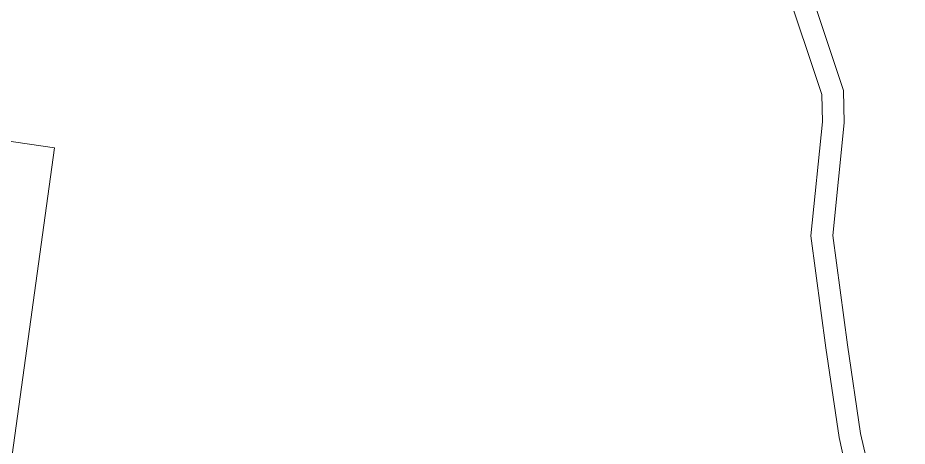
# Model space of a CAD drawing. Header units: metres. Extents: x 251098 to 258049, y 6188954 to 6192106.
# Drawn here: x 256079 to 256899, y 6190065 to 6190461 of the extents above; entities that cross this region are included whole.
import ezdxf

# ---------------------------------------------------------------- set-up
doc = ezdxf.new("R2010")
doc.units = ezdxf.units.M
doc.layers.add('Cadastre Land Parcels_SP_EXT', color=9, linetype='Continuous', lineweight=5)
doc.layers.add('Cadastre Roads_SP_EXT', color=9, linetype='Continuous', lineweight=5)

msp = doc.modelspace()

# ---------------------------------------------------------------- linework, layer by layer
at = {"layer": 'Cadastre Land Parcels_SP_EXT', "linetype": 'Continuous'}
for points in [[(257638.23, 6190853.49), (256637.72, 6191002.67), (256637.72, 6191002.67), (256623.27, 6190922.04), (256711.71, 6190854.42), (256733.41, 6190823.57), (256764.68, 6190739.47), (256802.19, 6190659.64), (256809, 6190627.96), (256802.54, 6190544.09), (256801.95, 6190520.54), (256805.85, 6190498.11), (256840.61, 6190393.34), (256841.29, 6190363.72), (256830.66, 6190259.66), (256844.24, 6190159), (256856.32, 6190076.95), (256861.41, 6190054.55), (256870.86, 6190034.48), (256943.9, 6189968.01)], [(255494.77, 6190536.61), (255480.01, 6190433.1), (256112.35, 6190340.56), (256070.73, 6190039.64), (256088.82, 6190037.34), (256480.7, 6189987.54), (256512.34, 6189994.7), (256566.88, 6190027.21), (256594.58, 6190037.48), (256726.96, 6190055.92), (256807.93, 6190048.49), (256845.48, 6190041.26), (256842.26, 6190048.06), (256836.54, 6190073.32), (256836.54, 6190073.32), (256824.35, 6190156.15), (256810.43, 6190259.35), (256821.21, 6190364.42), (256820.55, 6190389.82), (256786.2, 6190493.16)]]:
    msp.add_lwpolyline(points, dxfattribs=at)
msp.add_lwpolyline([(256112.35, 6190340.56), (255480.01, 6190433.1), (255422.56, 6190031.52), (255415.4, 6189981.72), (255417.71, 6189981.56), (255477.11, 6189983), (255545.96, 6189974.6), (255657.04, 6190005.27), (255768.2, 6189945), (255785.94, 6189935.38), (255838.59, 6189965.96), (255897.25, 6190037.87), (256070.73, 6190039.64), (256112.35, 6190340.56)], close=True, dxfattribs=at)
at = {"layer": 'Cadastre Roads_SP_EXT', "linetype": 'Continuous'}
msp.add_lwpolyline([(256786.2, 6190493.16), (256820.55, 6190389.82), (256821.21, 6190364.42), (256810.43, 6190259.35), (256824.35, 6190156.15), (256836.54, 6190073.32), (256842.26, 6190048.06), (256845.48, 6190041.26), (256856.09, 6190038.42), (256870.86, 6190034.48), (256861.41, 6190054.55), (256861.41, 6190054.55), (256856.32, 6190076.95), (256844.24, 6190159), (256830.66, 6190259.66), (256841.29, 6190363.72), (256840.61, 6190393.34), (256805.85, 6190498.11)], dxfattribs=at)

doc.saveas('drawing.dxf')
